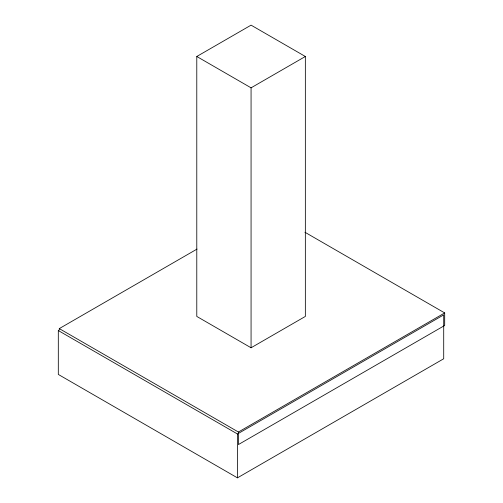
<?xml version="1.0" encoding="UTF-8"?>
<svg xmlns="http://www.w3.org/2000/svg" width="503" height="503" viewBox="0 0 503 503"><rect width="100%" height="100%" fill="white"/><g stroke="black" fill="none" stroke-linecap="round" stroke-linejoin="round"><path stroke-width="0.75" d="M196.786 56.487L251.066 25.15L305.346 56.487L305.346 316.431L251.066 347.774L196.786 316.431L196.786 56.487L251.066 87.83L305.346 56.487M58.31 330.559L237.441 433.976L443.709 314.884L443.709 358.765L237.441 477.85L58.31 374.433L58.31 330.559L59.291 329.993L59.291 328.604L197.031 249.079M238.416 432.02L444.69 312.935L444.69 325.472L238.416 444.558L238.416 432.02L59.291 328.604M304.912 232.235L444.69 312.935M251.066 87.83L251.066 347.774M237.441 433.976L237.441 477.85"/></g></svg>
